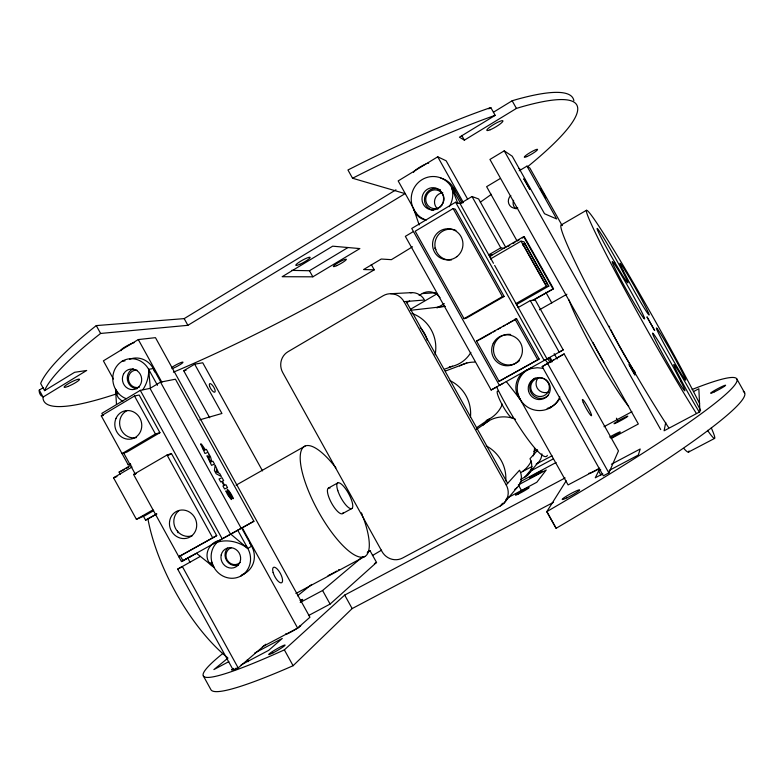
<?xml version="1.0" encoding="UTF-8"?>
<svg xmlns="http://www.w3.org/2000/svg" width="784" height="784" viewBox="0 0 784 784"><rect width="100%" height="100%" fill="white"/><g stroke="black" fill="none" stroke-linecap="round" stroke-linejoin="round"><path stroke-width="1.18" d="M419.195 224.959L414.06 210.073A22.305 21.609 -76.3 0 1 422.135 179.595A22.305 21.609 -76.3 0 1 451.662 187.445C453.799 193.815 452.77 201.008 449.252 206.702M43.414 387.551L39.269 390.089L39.2 391.245A304.79 47.991 -29.1 0 0 41.542 396.096M39.269 390.089L43.091 397.057L43.012 398.174A304.829 46.266 -29.1 0 0 116.061 394.029M665.724 422.458L664.107 430.779L699.926 411.786L698.848 388.746L693.556 391.579M395.969 189.816L184.181 318.618L96.275 325.595L90.807 329.966A304.79 47.991 -29.1 0 0 40.935 382.759L40.69 383.523L44.6 390.648L44.864 389.893A304.829 46.266 -29.1 0 1 95.119 337.786L100.607 333.455L187.886 325.321L405.093 193.628L352.555 178.242L347.949 169.981L357.239 165.306A304.79 47.991 -29.1 0 1 488.393 108.378L490.804 107.575L495.174 115.356L459.434 137.19L464.383 140.16L516.431 108.417L520.341 107.222A304.829 46.266 -29.1 0 1 527.75 166.61M554.259 359.562L542.195 366.598L603.337 475.839L608.864 472.919L618.458 450.898L564.137 353.937L556.268 358.386M600.76 469.871L598.623 470.998L595.281 477.789L602.808 473.81M566.224 480.778L546.801 511.648L556.101 528.308L565.078 523.036A305.368 27.744 -29.1 0 0 743.301 391.481M142.835 389.707C146.853 383.739 148.999 376.516 148.646 369.313A20.707 19.228 75.3 0 0 122.137 361.248A20.707 19.228 75.3 0 0 115.522 389.256L116.502 404.515M503.534 503.622L517.009 487.648M527.612 475.084L537.981 462.785M410.297 292.726A14.602 14.249 85.4 0 1 424.507 300.007L404.005 301.664A15.709 15.278 84 0 0 383.111 295.774L287.993 351.722A15.376 14.71 75.4 0 0 282.73 372.557L381.994 551.524A15.464 14.788 51.9 0 0 402.506 558.051L500.27 505.974L502.554 503.279M520.615 479.367L524.741 477.152L532.277 468.273M505.876 499.633L507.219 498.046L536.815 482.258L546.232 469.998L518.361 484.914L521.703 490.902M519.733 483.297L521.781 480.876L556.081 462.511M500.27 505.974A15.788 15.357 43.3 0 0 506.209 484.914L519.527 470.233A14.671 14.318 41.6 0 1 514.784 489.363M537.716 450.183L529.984 458.699A13.798 13.495 39.9 0 1 524.741 477.152M203.37 675.945L210.935 689.704A305.368 27.744 -29.1 0 0 286.709 668.507L293.098 665.714L352.153 608.58L553.514 502.299M223.362 653.043A305.28 24.245 -29.1 0 0 278.006 652.739L284.357 649.867L344.686 595.085L565.137 477.936M550.064 407.886L551.377 406.7M308.484 615.567L330.093 604.082L376.545 562.451L369.979 550.613L367.853 551.75M262.385 646.78L297.636 628.102L309.945 617.233L155.467 337.659L138.307 339.56L103.39 360.846L113.406 379.025M200.273 556.415L177.674 569.125L233.436 670.418L238.169 667.909L265.854 644.223M233.436 670.418L236.229 668.037M233.407 668.389L231.574 669.948L233.701 668.821M300.223 602.455L322.577 590.499L362.541 556.865M367.196 552.955L369.979 550.613M228.007 658.05L213.885 669.575L228.81 661.657M297.499 595.83L311.689 584.452M219.736 540.284C206.741 543.106 201.9 559.727 213.875 567.204A20.756 19.384 61.2 0 0 240.874 576.015L244.696 573.496M527.544 369.754C516.205 374.389 511.981 389.697 520.047 399.154A22.168 21.981 37.5 0 0 559.835 396.9M476.447 429.485L489.285 420.547M476.398 427.878L489.245 419.028M517.185 394.303L517.92 393.813A22.168 21.981 37.5 0 1 527.465 369.832M339.021 569.596L338.443 569.968M488.765 108.829L490.804 107.575M493.42 112.239L512.138 100.783L516.058 99.607A304.79 47.991 -29.1 0 1 573.868 100.685M44.6 390.648L74.627 372.302L86.701 370.469L43.091 397.057M467.627 199.146L446.135 160.789L437.737 156.8L398.174 180.918L414.275 209.72M519.204 170.765L526.975 166.12L556.66 218.971L544.527 213.728L512.236 156.222L504.23 150.832L489.941 159.446L638.343 423.997L611.598 438.285M291.599 270.382L309.455 270.735L348.076 247.47M312.845 276.821L359.856 248.587L332.671 246.176L282.162 276.713L312.845 276.821L309.455 270.735M216.717 535.629L178.84 556.699L216.717 535.629L171.441 453.534L167.041 455.014L133.564 474.477L181.476 561.56L253.908 521.262L175.44 379.211L160.514 382.122L150.038 388.384L140.277 390.363L101.842 413.364L103.018 415.5M493.469 263.277L460.081 203.644L455.592 202.213L411.747 228.458L499.418 385.375L503.054 383.366M130.448 464.02L128.184 464.775L101.293 415.863L134.495 396.008L139.17 395.028L159.936 432.68L126.812 452.123L122.069 453.583L155.438 433.983L159.936 432.68M500.212 178.546L486.629 186.67L517.126 241.09L519.155 239.884M413.129 231.711L405.348 236.356L491.156 390.001L497.144 386.688M460.081 203.644L472.007 196.519L478.622 198.96L505.925 247.695M453.132 208.564L415.197 231.221L464.05 318.657L466.088 318.294L504.132 296.46L455.279 209.181L453.132 208.564L502.417 296.626L504.132 296.46M209.71 417.784L183.711 370.734L194.677 364.178L202.733 362.786L262.532 470.9M336.689 571.046L335.895 571.507M371.283 264.512L374.242 269.833L369.235 272.783A304.829 46.266 -29.1 0 1 173.401 372.184M209.985 563.314L211.866 562.206A20.756 19.384 61.2 0 1 219.902 540.225M128.184 464.775L130.252 463.569M406.455 302.791L409.611 300.948M419.107 295.401L422.262 293.559L435.532 292.804M504.504 248.43L500.76 247.842L488.755 254.859L491.852 255.212M120.295 474.212L119.119 472.076L131.114 465.069M124.391 469.557L119.119 472.076M126.391 468.401L128.38 467.235M491.47 259.406L489.794 256.407L523.653 236.65L524.388 236.837L553.504 288.747L533.483 300.154M507.64 246.597L509.737 245.382M512.873 243.55L514.97 242.325M522.301 238.052L524.388 236.837M153.654 510.698L145.187 515.529L136.406 519.331L113.533 477.779L132.035 466.99M490.627 258.877L521.027 241.158L523.986 241.786L548.829 286.091L516.685 304.437L518.273 307.279M542.195 366.598L564.137 353.937M546.801 511.648L555.787 506.395A305.28 24.245 -29.1 0 0 692.194 389.452M410.669 309.18L437.041 293.824M522.781 245.137L524.898 243.912L547.33 283.916L545.331 283.994L522.585 243.442L524.898 243.912M561.403 224.851L586.569 210.22M168.325 455.347L171.441 453.534M436.953 307.945L444.352 303.663M464.05 318.657L502.417 296.626M335.072 571.987L334.239 572.467M136.406 519.331L152.949 509.884M515.725 303.692L546.301 286.229L548.829 286.091M518.224 307.485L530.307 300.595L535.198 299.919L563.206 349.909L547.007 358.896L494.645 265.384M143.237 515.901L145.589 520.174L156.663 513.863M156.8 514.069L145.589 520.174M532.787 300.252L553.504 288.747M476.515 340.962L516.597 318.725L539.147 359.023L499.065 381.328L476.515 340.962L478.446 340.403M479.504 339.805L491.156 333.18M493.283 331.975L495.4 330.77M497.517 329.564L500.702 327.761M502.818 326.556L504.935 325.35M507.062 324.145L516.597 318.725M539.47 309.788L566.901 294.225M236.082 485.178L305.103 446.067M499.065 381.328L539.147 359.023M491.156 390.001L545.35 359.827L548.143 363.629M177.674 569.125L182.349 566.528L238.169 667.909M328.398 488.099L337.747 482.915M333.817 572.702L332.975 573.173M191.933 555.729L182.966 560.687L180.026 555.356M253.908 521.262L230.751 534.12L247.822 548.477A20.756 19.384 61.2 0 1 240.874 576.015M181.476 561.56L195.677 553.7M563.206 349.909L559.178 352.124L530.307 300.595M342.539 513.608L351.918 508.473M533.875 451.378L537.109 449.634M332.563 573.398L331.367 574.035M604.003 426.712L631.904 411.718M521.272 472.262L532.062 466.47M295.921 593.488L364.854 556.464M530.778 470.959L553.435 458.807M374.399 563.598L376.545 562.451M599.76 468.156L568.096 484.924L517.058 393.813M254.702 653.043L282.269 638.45L268.696 650.328L241.119 664.901M611.422 464.226L640.214 448.987L638.313 455.053L609.266 470.4M688.421 452.123L714.479 438.472M330.995 574.231L329.643 574.907M352.555 178.242L361.845 173.548A304.829 46.266 -29.1 0 1 492.773 116.169L495.174 115.356M329.349 575.054L328.045 575.613M525.75 370.744L531.268 368.539L537.344 367.735L543.537 368.362M213.522 543.714C224.596 538.324 238.346 541.058 247.822 548.477L251.654 546.144L241.678 528.083M445.449 371.028L466.862 363.012M444.655 369.137L452.574 366.246M133.564 474.477L136.357 473.497M113.533 477.779L116.963 476.594M199.734 419.842L221.941 413.472L194.677 364.178M101.293 415.863L103.263 415.412M118.649 393.578L115.522 389.256L116.414 394.019L118.649 393.578A20.707 19.228 75.3 0 0 126.4 398.762M183.711 370.734L186.053 370.303M122.079 361.277L125.009 360.856M410.346 310.327L445.194 306.377A30.4 29.87 79.8 0 0 437.443 307.357M390.755 293.716L412.159 292.618M374.242 269.833L363.59 269.549L381.24 259.034L391.392 259.661L396.243 256.721A304.829 46.266 -29.1 0 0 412.492 246.764M489.794 256.407L490.666 256.505L489.51 254.437L491.686 254.682M426.035 219.883C420.498 219.461 415.961 215.13 414.06 210.073L417.46 214.64A22.305 21.609 -76.3 0 0 426.026 219.99M416.314 214.375L417.46 214.64M123.137 400.947L121.295 400.379L118.374 397.821L116.414 394.019M452.799 192.452L453.809 192.815M518.89 168.491L520.703 169.628M526.975 166.12L529.876 168.07L562.187 225.596M196.421 553.239L213.875 567.204L211.866 562.206M192.472 535.629A14.347 13.348 65 0 1 179.075 532.973L176.586 530.219A14.347 13.348 65 0 1 179.085 510.56M506.288 381.573L520.047 399.154L517.92 393.813M245.902 545.831L247.822 548.477L237.758 530.249M736.931 379.142L744.643 392.843M512.138 100.783L516.431 108.417M504.23 150.832L660.696 429.573M523.653 236.65L552.896 288.796M521.027 241.158L546.301 286.229M461.727 135.436L464.383 140.16M545.84 292.295L551.818 302.967M616.42 418.195L617.616 420.332M472.007 196.519L500.76 247.842M554.161 353.653L557.15 358.984M437.737 156.8L463.432 202.693M550.094 357.455L552.485 361.728M551.475 362.041L549.084 357.769L544.184 360.454L455.592 202.213M462.178 203.105L453.877 188.278A22.099 21.413 -76.1 0 0 440.843 178.115M547.742 358.504L550.035 362.59M460.737 203.654L451.662 187.445L453.877 188.278L455.308 191.864M547.644 363.57L608.864 472.919M515 319.098L537.755 359.758M598.623 470.998L600.916 475.094M414.06 210.073L417.029 215.384M546.82 511.619L556.121 528.279M406.2 301.487L507.64 483.346M404.005 301.664L506.209 484.914M344.686 595.085L352.153 608.58M184.181 318.618L187.886 325.321M322.577 590.499L330.093 604.082M138.307 339.56L161.916 382.308M242.168 527.652L297.636 628.102M160.906 382.269L153.321 368.539A20.531 19.081 75.4 0 0 129.644 359.239M160.514 382.122L241.207 528.289M157.466 385.297L148.646 369.313L153.321 368.539L154.673 371.9M150.038 388.384L230.535 534.227L222.186 538.843L140.277 390.363M284.357 649.867L293.098 665.714M96.275 325.595L100.607 333.455M134.495 396.008L155.438 433.983M167.041 455.014L212.689 537.804M211.523 562.951L213.875 567.204M115.522 389.256L117.855 393.49M247.352 659.579L248.479 661.627M123.588 452.868L135.348 474.212M149.332 371.018L148.646 369.313L150.342 387.943M453.103 191.061L451.662 187.445L457.787 203.262M451.574 259.906A15.425 15.063 -79.3 0 1 435.904 250.321L434.973 246.441A15.425 15.063 -79.3 0 1 455.974 230.418M300.047 600.466A8.183 0.539 -29.6 0 1 300.693 601.024M609.668 437.06A8.751 0.637 -28.6 0 1 620.271 431.955A8.751 0.637 -28.6 0 1 610.579 437.942M635.432 372.576A31.037 2.166 60.8 0 1 633.452 369.783M632.698 368.656A31.037 2.166 60.8 0 1 610.873 329.78M609.727 327.3A31.037 2.166 60.8 0 1 609.246 326.193M372.4 555.562A305.28 24.245 -29.1 0 1 381.573 550.152M536.344 464.01A305.28 24.245 -29.1 0 1 552.024 455.827M299.998 625.73A8.722 0.715 -29.8 0 1 293.598 630.542A8.722 0.715 -29.8 0 1 286.062 633.727M598.555 469.048A9.212 0.813 -28.6 0 1 589.009 473.203M541.871 453.858A12.936 12.681 37.8 0 1 536.246 464.167M422.262 293.559A13.73 13.436 86.8 0 1 440 297.685M450.006 380.622A35.839 35.025 62.1 0 1 470.439 417.255M502.407 404.162A30.409 29.949 60.8 0 1 486.217 420.479M459.6 365.922A30.409 29.949 60.8 0 1 474.653 362.11M486.227 445.89A35.966 35.015 48.1 0 1 505.758 480.915M531.317 461.1A30.517 29.919 44.3 0 1 522.761 471.341M483.013 425.193A30.517 29.919 44.3 0 1 515.49 419.244M534.502 448.036A30.517 29.919 44.3 0 1 533.365 455.857M412.002 313.424A35.829 34.927 77.2 0 1 435.091 354.809M470.89 352.388A30.4 29.87 79.8 0 1 449.291 366.883M420.204 327.594A28.146 27.44 77.2 0 1 427.319 340.354M516.313 362.972A15.337 15.239 72.9 0 1 494.822 355.946A15.337 15.239 72.9 0 1 503.759 335.14M504.71 334.856A15.337 15.239 72.9 0 1 510.649 334.464M519.478 360.552A15.337 15.239 72.9 0 1 517.156 362.453M435.875 249.528A15.425 15.053 -79 0 1 434.591 248.028M548.477 395.273A10.976 10.898 36.7 0 1 532.052 394.215A10.976 10.898 36.7 0 1 535.1 378.104M528.445 369.254A22.168 21.981 37.5 0 1 531.591 367.814M559.531 398.889A21.962 21.795 36.7 0 1 547.154 408.464M439.579 189.395A11.045 10.711 -76.1 0 1 440.383 189.787M433.434 210.426A11.045 10.711 -76.1 0 1 424.683 197.441A11.045 10.711 -76.1 0 1 437.776 188.777M136.524 437.541A14.328 13.289 72.4 0 1 120.452 428.035A14.328 13.289 72.4 0 1 127.233 410.551M178.007 532.748A14.347 13.348 64.5 0 1 177.419 530.974M137.2 388.668A10.27 9.535 75.4 0 1 127.469 380.23A10.27 9.535 75.4 0 1 133.231 368.852M238.346 565.097A10.29 9.614 61.2 0 1 226.684 560.678A10.29 9.614 61.2 0 1 227.634 548.134M249.88 543.43A20.58 19.237 61.2 0 1 241.933 574.721M547.32 455.367A65.523 10.241 60.9 0 1 496.742 387.237M628.66 406.288A66.64 5.664 60.8 0 1 596.114 355.191A66.64 5.664 60.8 0 1 568.978 299.89M603.856 362.022A30.958 2.626 60.8 0 1 593.008 342.569M512.55 416.843A15.19 2.499 60.9 0 1 502.779 405.838A15.19 2.499 60.9 0 1 498.281 391.294M362.884 516.548A62.779 19.228 61.3 0 1 348.263 550.574A62.779 19.228 61.3 0 1 300.791 464.981A62.779 19.228 61.3 0 1 335.895 467.881M361.453 512.863A62.779 19.228 61.3 0 1 362.463 515.421M343.255 512.53A14.582 4.459 61.3 0 1 331.407 502.828A14.582 4.459 61.3 0 1 330.015 488.069M227.301 657.453A119.021 48.01 61.6 0 1 147.872 518.626M189.934 562.265A119.56 46.099 61.5 0 1 187.905 557.904M711.304 427.907A130.85 5.704 60.7 0 1 707.501 430.347M696.172 413.129A130.85 5.704 60.7 0 1 603.994 250.076A130.85 5.704 60.7 0 1 607.629 239.875A130.85 5.704 60.7 0 1 699.602 403.515M699.377 412.198A31.429 1.352 60.8 0 1 685.98 389.031L684.981 387.208A31.429 1.352 60.8 0 1 673.789 364.619A31.429 1.352 60.8 0 1 685.353 382.523L686.314 384.189A31.429 1.352 60.8 0 1 700.602 410.453M689.028 450.947A130.203 8.428 60.7 0 1 683.815 448.458M668.703 427.701A130.203 8.428 60.7 0 1 593.811 298.851A130.203 8.428 60.7 0 1 562.089 224.939M491.392 194.305A304.829 46.266 -29.1 0 1 480.288 202.203M120.991 350.683A8.712 1.362 -27.7 0 1 125.009 346.94A8.712 1.362 -27.7 0 1 134.319 342.559M413.589 172.333A9.192 1.558 -30.1 0 1 417.813 168.452A9.192 1.558 -30.1 0 1 425.83 164.032M427.447 163.435A9.192 1.558 -30.1 0 1 428.662 163.141M171.627 367.608A7.066 0.911 -28.1 0 1 180.761 362.629A7.066 0.911 -28.1 0 1 181.192 363.923A7.066 0.911 -28.1 0 1 171.98 368.676M139.327 387.159A8.761 8.134 75.3 0 1 128.488 379.819A8.761 8.134 75.3 0 1 136.965 370.156M240.247 562.373A8.781 8.203 61.2 0 1 227.252 560.178A8.781 8.203 61.2 0 1 231.525 547.663M441.706 205.398A9.418 9.124 -76.1 0 1 427.829 205.359A9.418 9.124 -76.1 0 1 430.171 191.267A9.418 9.124 -76.1 0 1 443.332 195.579M443.548 196.157A9.418 9.124 -76.1 0 1 443.832 201.018M443.293 202.782A9.418 9.124 -76.1 0 1 443.048 203.35M442.441 204.418A9.418 9.124 -76.1 0 1 442.088 204.918M437.903 209.103A9.114 8.84 -75.3 0 1 442.803 192.776M548.418 392.049A9.055 8.987 34 0 1 538.363 377.584M517.773 207.897A7.36 7.183 -63.2 0 1 510.825 195.52M516.137 208.936A7.174 6.997 -62.4 0 1 513.638 200.302M202.527 447.164L203.899 450.29L204.83 449.967L202.527 447.164M227.262 489.873C232.926 505.729 228.585 492.381 225.831 490.921L226.233 491.842A18.277 6.723 60.5 0 0 227.83 494.998L231.241 499.506A1.921 0.715 60.5 0 0 231.652 498.663C225.498 483.101 231.388 497.781 233.397 498.673A17.356 6.507 60.5 0 0 231.251 494.273L228.438 490.118L227.262 489.873M207.084 455.955L211.513 465.324L214.542 464.148L212.915 461.208L211.807 461.629L210.514 456.856L208.515 453.24L209.416 457.689L207.084 455.955M208.956 458.885L210.435 462.148L211.259 461.835L208.956 458.885M215.188 465.324L214.385 470.518L216.178 473.771L221.372 476.525L219.736 473.556L218.716 473.066L215.188 465.324M200.714 444.185L204.967 453.475L208.034 452.378L206.398 449.408L205.398 449.761L201.468 444.136A2.372 0.882 59.5 0 0 200.714 444.195M654.63 330.456L646.967 316.863L654.601 330.495M216.482 470.224L216.159 471.831L217.815 472.634L216.482 470.224M634.864 374.85L629.121 364.678L634.864 374.85M545.791 197.813L540.548 188.67L545.791 197.813M529.719 189.091L523.898 178.948L529.719 189.091M227.527 487.668L224.587 488.991L222.93 486.002L224.018 485.521L221.784 481.474L220.696 481.944L219.05 478.965L222.029 477.701L223.665 480.661L222.352 481.229L224.587 485.276L225.89 484.698L227.527 487.668M643.684 318.137L643.301 317.647A32.85 1.499 60.6 0 1 619.056 276.252A32.85 1.499 60.6 0 1 617.557 268.873L618.341 270.137A32.85 1.499 60.6 0 1 637.774 304.231A32.85 1.499 60.6 0 1 643.684 318.137M657.482 329.064L657.159 328.643A29.861 1.235 60.7 0 0 663.293 342.432A29.861 1.235 60.7 0 0 681.227 373.89L681.904 374.968A29.861 1.235 60.7 0 0 678.836 365.707A29.861 1.235 60.7 0 0 657.482 329.064M614.764 262.336L613.745 260.553A31.213 1.352 60.5 0 1 597.212 228.467A31.213 1.352 60.5 0 1 617.224 261.327L618.155 263.012A31.213 1.352 60.5 0 1 627.798 282.838A31.213 1.352 60.5 0 1 614.764 262.336M681.061 381.828L680.365 380.446A32.967 1.499 60.8 0 0 661.216 345.93A32.967 1.499 60.8 0 0 652.896 334.523L653.15 335.15A32.967 1.499 60.8 0 0 676.239 377.976A32.967 1.499 60.8 0 0 681.061 381.828M623.172 270.656L622.584 269.49A29.763 1.235 60.6 0 1 628.327 275.899A29.763 1.235 60.6 0 1 648.691 313.433L648.907 313.963A29.763 1.235 60.6 0 1 640.763 302.359A29.763 1.235 60.6 0 1 623.172 270.656M209.573 386.12A4.949 1.686 58.8 0 0 214.63 392.216A4.949 1.686 58.8 0 0 212.542 385.414A4.949 1.686 58.8 0 0 209.573 386.12M617.537 422.272A7.869 0.51 -28.6 0 0 627.837 416.177A7.869 0.51 -28.6 0 0 617.4 421.341A7.869 0.51 -28.6 0 0 617.537 422.272M273.116 652.827A9.477 0.843 -30 0 0 285.092 645.085A9.477 0.843 -30 0 0 272.43 651.543A9.477 0.843 -30 0 0 273.116 652.827M518.028 494.185A7.889 0.608 -28.9 0 0 529.112 487.658A7.889 0.608 -28.9 0 0 519.665 492.107A7.889 0.608 -28.9 0 0 518.028 494.185M714.498 391.824A8.526 0.666 -28.1 0 0 725.612 385.238A8.526 0.666 -28.1 0 0 714.165 390.697A8.526 0.666 -28.1 0 0 714.498 391.824M566.842 497.86A9.947 0.96 -28.7 0 0 579.66 489.931A9.947 0.96 -28.7 0 0 566.283 496.272A9.947 0.96 -28.7 0 0 566.842 497.86M531.983 477.025A7.272 0.51 -28.8 0 0 542.146 471.066A7.272 0.51 -28.8 0 0 533.365 475.271A7.272 0.51 -28.8 0 0 531.983 477.025M583.267 402.535A9.271 1.049 61 0 0 591.165 415.638A9.271 1.049 61 0 0 586.452 404.613A9.271 1.049 61 0 0 583.267 402.535M493.263 343.382A15.474 15.366 72.7 0 0 508.022 365.746A15.474 15.366 72.7 0 0 519.841 341.775A15.474 15.366 72.7 0 0 493.263 343.382M456.788 256.721A15.562 15.19 -79.6 0 0 453.838 229.986A15.562 15.19 -79.6 0 0 432.65 246.166A15.562 15.19 -79.6 0 0 456.788 256.721M528.622 391.402A11.084 10.996 37.5 0 0 547.134 396.351A11.084 10.996 37.5 0 0 542.048 377.908A11.084 10.996 37.5 0 0 528.622 391.402M438.383 208.25A11.152 10.8 -76.4 0 0 438.05 188.983A11.152 10.8 -76.4 0 0 421.988 199.156A11.152 10.8 -76.4 0 0 438.383 208.25M116.042 418.303A14.445 13.387 72.4 0 0 129.536 439.216A14.445 13.387 72.4 0 0 139.297 417.108A14.445 13.387 72.4 0 0 116.042 418.303M169.56 521.605A14.465 13.446 65 0 0 188.258 537.795A14.465 13.446 65 0 0 191.414 513.491A14.465 13.446 65 0 0 169.56 521.605M123.5 374.164A10.359 9.614 75.3 0 0 132.408 389.619A10.359 9.614 75.3 0 0 140.218 374.154A10.359 9.614 75.3 0 0 123.5 374.164M221.206 554.945A10.378 9.692 61.2 0 0 233.632 567.812A10.378 9.692 61.2 0 0 237.562 550.848A10.378 9.692 61.2 0 0 221.206 554.945M337.816 490.666A14.612 4.361 61.3 0 0 351.663 508.6A14.612 4.361 61.3 0 0 344.891 487.883A14.612 4.361 61.3 0 0 337.816 490.666M299.762 264.335A8.193 1.254 -29 0 0 310.141 257.387A8.193 1.254 -29 0 0 298.998 262.277A8.193 1.254 -29 0 0 299.762 264.335M336.777 265.629A7.419 1.029 -29.2 0 0 346.342 259.347A7.419 1.029 -29.2 0 0 336.424 263.787A7.419 1.029 -29.2 0 0 336.777 265.629M67.924 386.453A8.614 1.294 -27.3 0 0 79.517 379.417A8.614 1.294 -27.3 0 0 68.061 383.866A8.614 1.294 -27.3 0 0 67.924 386.453M490.167 129.772A9.33 1.558 -30.7 0 0 502.907 121.216A9.33 1.558 -30.7 0 0 491.597 125.842A9.33 1.558 -30.7 0 0 490.167 129.772M526.926 156.565A7.654 1.039 -30.5 0 0 537.51 149.685A7.654 1.039 -30.5 0 0 528.436 153.625A7.654 1.039 -30.5 0 0 526.926 156.565M273.106 572.428A8.693 3.195 62.1 0 0 281.642 582.747A8.693 3.195 62.1 0 0 278.075 569.968A8.693 3.195 62.1 0 0 273.106 572.428M531.366 390.608A9.359 9.29 37.2 0 0 547.359 393.058A9.359 9.29 37.2 0 0 541.381 378.025A9.359 9.29 37.2 0 0 531.366 390.608"/></g></svg>
